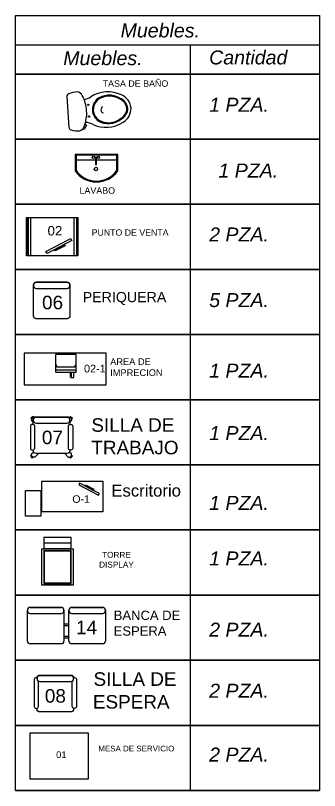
# Model space of a CAD drawing. Header units: millimetres. Extents: x 10930 to 21977, y 3784 to 7635.
# Drawn here: x 10983.13 to 10986.46, y 3813.47 to 3821.97 of the extents above; entities that cross this region are included whole.
import ezdxf

# ---------------------------------------------------------------- set-up
doc = ezdxf.new("R2010")
doc.units = ezdxf.units.MM
doc.layers.add('CUADRO IMFORMATIVO', color=93, linetype='Continuous')
doc.styles.get("Standard").update_dxf_attribs({"font": 'arial.ttf'})

# ---------------------------------------------------------------- blocks, each defined once
blk = doc.blocks.new('Cuadro de muebles')
at = {"layer": 'CUADRO IMFORMATIVO'}
for p, q in [((10986.8999, 3821.718), (10986.8999, 3813.2193)), ((10983.5681, 3821.397), (10986.8999, 3821.397)), ((10985.4835, 3821.397), (10985.4835, 3813.2193))]:
    blk.add_line(p, q, dxfattribs=at)
at = {"layer": 'CUADRO IMFORMATIVO', "color": 251}
for p, q in [((10984.1298, 3820.8292), (10984.151, 3820.4903)), ((10984.3468, 3820.5147), (10984.3238, 3820.4738)), ((10984.3302, 3820.5252), (10984.3468, 3820.5147)), ((10984.3164, 3820.4718), (10984.3076, 3820.4762)), ((10984.2055, 3817.8071), (10984.2055, 3817.7484)), ((10983.7261, 3813.8468), (10983.7261, 3813.347)), ((10984.3666, 3813.8468), (10983.7261, 3813.8468)), ((10984.3666, 3813.347), (10984.3666, 3813.8468)), ((10983.7261, 3813.347), (10984.3666, 3813.347))]:
    blk.add_line(p, q, dxfattribs=at)
at = {"layer": 'CUADRO IMFORMATIVO', "color": 252}
for p, q in [((10983.6989, 3814.8573), (10983.6989, 3815.1973)), ((10983.6989, 3815.1973), (10983.6989, 3815.1905)), ((10983.7289, 3815.2273), (10984.0689, 3815.2273)), ((10984.0689, 3815.2273), (10983.7289, 3815.2273)), ((10983.7289, 3815.1605), (10984.0689, 3815.1605)), ((10984.0989, 3815.1973), (10984.0989, 3814.8573)), ((10984.0989, 3815.1905), (10984.0989, 3815.1973)), ((10984.1534, 3814.8573), (10984.1534, 3815.1973)), ((10984.1534, 3815.1973), (10984.1534, 3815.1905)), ((10984.1834, 3815.2273), (10984.5234, 3815.2273)), ((10984.5234, 3815.2273), (10984.1834, 3815.2273)), ((10984.1834, 3815.1605), (10984.5234, 3815.1605)), ((10984.5534, 3815.1973), (10984.5534, 3814.8573)), ((10984.5534, 3815.1905), (10984.5534, 3815.1973)), ((10984.0989, 3815.046), (10984.1534, 3815.046)), ((10984.0989, 3815.0273), (10984.1534, 3815.0273)), ((10984.0989, 3814.912), (10984.1534, 3814.912)), ((10984.0689, 3814.8273), (10983.7289, 3814.8273)), ((10984.0989, 3814.8932), (10984.1534, 3814.8932)), ((10984.5234, 3814.8273), (10984.1834, 3814.8273))]:
    blk.add_line(p, q, dxfattribs=at)
at = {"layer": 'CUADRO IMFORMATIVO'}
for points in [[(10986.8999, 3821.0759), (10983.5681, 3821.0759), (10983.5681, 3821.718), (10986.8999, 3821.718)], [(10986.8999, 3820.3617), (10983.5681, 3820.3617), (10983.5681, 3821.0759), (10986.8999, 3821.0759)], [(10986.8999, 3819.6474), (10983.5681, 3819.6474), (10983.5681, 3820.3617), (10986.8999, 3820.3617)], [(10986.8999, 3818.9332), (10983.5681, 3818.9332), (10983.5681, 3819.6474), (10986.8999, 3819.6474)], [(10986.8999, 3818.219), (10983.5681, 3818.219), (10983.5681, 3818.9332), (10986.8999, 3818.9332)], [(10986.8999, 3817.5047), (10983.5681, 3817.5047), (10983.5681, 3818.219), (10986.8999, 3818.219)], [(10986.8999, 3816.7905), (10983.5681, 3816.7905), (10983.5681, 3817.5047), (10986.8999, 3817.5047)], [(10986.8999, 3816.0763), (10983.5681, 3816.0763), (10983.5681, 3816.7905), (10986.8999, 3816.7905)], [(10986.8999, 3815.362), (10983.5681, 3815.362), (10983.5681, 3816.0763), (10986.8999, 3816.0763)], [(10986.8999, 3814.6478), (10983.5681, 3814.6478), (10983.5681, 3815.362), (10986.8999, 3815.362)], [(10986.8999, 3813.9336), (10983.5681, 3813.9336), (10983.5681, 3814.6478), (10986.8999, 3814.6478)], [(10986.8999, 3813.2193), (10983.5681, 3813.2193), (10983.5681, 3813.9336), (10986.8999, 3813.9336)], [(10983.5681, 3813.2193), (10986.8999, 3813.2193)]]:
    blk.add_lwpolyline(points, dxfattribs=at)
at = {"layer": 'CUADRO IMFORMATIVO', "color": 251}
for points in [[(10984.6881, 3820.0143), (10984.6881, 3820.195), (10984.2217, 3820.195), (10984.2217, 3820.0143)], [(10984.6881, 3820.1371), (10984.6881, 3820.195), (10984.2217, 3820.195), (10984.2217, 3820.1371)], [(10984.6781, 3820.0175), (10984.6781, 3820.185), (10984.2317, 3820.185), (10984.2317, 3820.0175)], [(10984.2317, 3820.1371), (10984.4435, 3820.1371)], [(10984.4549, 3820.1371), (10984.6781, 3820.1371)], [(10983.6942, 3819.5016), (10983.6942, 3819.0808)], [(10983.7062, 3819.5016), (10983.7062, 3819.0808)], [(10983.734, 3819.5016), (10983.734, 3819.0808)], [(10984.2074, 3819.5016), (10984.2074, 3819.0808)], [(10984.2351, 3819.5016), (10984.2351, 3819.0808)], [(10984.2471, 3819.5016), (10984.2471, 3819.0808)], [(10984.1763, 3817.8069), (10984.1763, 3817.7521), (10984.1708, 3817.7521), (10984.1708, 3817.8069)], [(10984.1744, 3817.7484), (10984.208, 3817.7484), (10984.208, 3817.8069)], [(10983.7653, 3817.3118), (10983.755, 3817.322), (10983.7345, 3817.3015), (10983.7448, 3817.2913)], [(10983.7796, 3817.3116), (10983.7796, 3817.3115)], [(10984.1469, 3817.3116), (10984.1468, 3817.3115)], [(10984.1612, 3817.3118), (10984.1714, 3817.322), (10984.1919, 3817.3015), (10984.1817, 3817.2913)], [(10983.7449, 3817.277), (10983.7632, 3817.2587)], [(10984.1815, 3817.277), (10984.1632, 3817.2587)], [(10983.7653, 3816.8749), (10983.755, 3816.8646), (10983.7345, 3816.8851), (10983.7448, 3816.8953)], [(10983.7449, 3816.9097), (10983.7665, 3816.9312)], [(10983.7796, 3816.875), (10983.8193, 3816.9148)], [(10984.1469, 3816.875), (10984.1071, 3816.9148)], [(10984.1815, 3816.9097), (10984.16, 3816.9312)], [(10984.1612, 3816.8749), (10984.1714, 3816.8646), (10984.1919, 3816.8851), (10984.1817, 3816.8953)]]:
    blk.add_lwpolyline(points, dxfattribs=at)
for points in [[(10984.4549, 3820.166), (10984.4435, 3820.166), (10984.4435, 3820.0832), (10984.4549, 3820.0832)], [(10983.6902, 3819.5016), (10984.2512, 3819.5016), (10984.2512, 3819.0808), (10983.6902, 3819.0808)], [(10983.9017, 3819.1307), (10984.1742, 3819.2722), (10984.186, 3819.2494), (10983.9135, 3819.1079)], [(10983.9938, 3819.1496), (10984.1058, 3819.2077), (10984.113, 3819.1938), (10984.001, 3819.1357)], [(10984.5631, 3818.0163), (10983.6631, 3818.0163), (10983.6631, 3817.6663), (10984.5631, 3817.6663)], [(10983.855, 3816.6101), (10984.5248, 3816.6101), (10984.5248, 3816.2752), (10983.855, 3816.2752)], [(10984.2607, 3816.5714), (10984.4777, 3816.4589), (10984.4871, 3816.477), (10984.2702, 3816.5896)], [(10984.3341, 3816.5564), (10984.4232, 3816.5102), (10984.4289, 3816.5212), (10984.3398, 3816.5675)], [(10983.6773, 3816.5081), (10983.8448, 3816.5081), (10983.8448, 3816.229), (10983.6773, 3816.229)]]:
    blk.add_lwpolyline(points, close=True, dxfattribs=at)
for points in [[(10984.1652, 3818.7627), (10984.1652, 3818.4227, -0.414214), (10984.1352, 3818.3927), (10983.7952, 3818.3927, -0.414214), (10983.7652, 3818.4227), (10983.7652, 3818.7627, -0.414214), (10983.7952, 3818.7927), (10984.1352, 3818.7927, -0.414214)], [(10984.1652, 3818.7559), (10984.1652, 3818.7627, 0.414214), (10984.1352, 3818.7927), (10983.7952, 3818.7927, 0.414214), (10983.7652, 3818.7627), (10983.7652, 3818.7559, 0.414214), (10983.7952, 3818.7259), (10984.1352, 3818.7259, 0.414214)], [(10984.2323, 3817.9981, 0.414214), (10984.2287, 3818.0018), (10984.0119, 3818.0018, 0.414214), (10984.0082, 3817.9981), (10984.0082, 3817.8106, 0.414214), (10984.0119, 3817.8069), (10984.2287, 3817.8069, 0.414214), (10984.2323, 3817.8106)], [(10984.2177, 3817.8775), (10984.2177, 3817.8647, -0.414214), (10984.2153, 3817.8623), (10984.0253, 3817.8623, -0.414214), (10984.0228, 3817.8647), (10984.0228, 3817.8775, 0.414214), (10984.0204, 3817.88), (10984.013, 3817.88, 0.399656), (10984.0105, 3817.8777), (10984.0082, 3817.8313), (10984.2323, 3817.8313), (10984.23, 3817.8777, 0.399656), (10984.2276, 3817.88), (10984.2201, 3817.88, 0.414214)], [(10984.1632, 3817.278), (10984.1632, 3817.2848, 0.414214), (10984.1332, 3817.3148), (10983.7932, 3817.3148, 0.414214), (10983.7632, 3817.2848), (10983.7632, 3817.278, 0.414214), (10983.7932, 3817.248), (10984.1332, 3817.248, 0.414214)], [(10983.7572, 3817.2339), (10983.7525, 3817.2339, 0.414214), (10983.7314, 3817.2128), (10983.7314, 3816.9739, 0.414214), (10983.7525, 3816.9528), (10983.7572, 3816.9528, 0.414214), (10983.7783, 3816.9739), (10983.7783, 3817.2128, 0.414214)], [(10984.1692, 3817.2339), (10984.174, 3817.2339, -0.414214), (10984.1951, 3817.2128), (10984.1951, 3816.9739, -0.414214), (10984.174, 3816.9528), (10984.1692, 3816.9528, -0.414214), (10984.1482, 3816.9739), (10984.1482, 3817.2128, -0.414214)]]:
    blk.add_lwpolyline(points, format="xyb", close=True, dxfattribs=at)
for points in [[(10983.7796, 3817.3116, 0.582794), (10983.7449, 3817.277)], [(10983.7632, 3817.233), (10983.7632, 3817.2848, -0.414214), (10983.7932, 3817.3148), (10984.1332, 3817.3148, -0.414214), (10984.1632, 3817.2848), (10984.1632, 3817.233)], [(10984.1469, 3817.3116, -0.582794), (10984.1815, 3817.277)], [(10984.1632, 3816.9537), (10984.1632, 3816.9448, -0.414214), (10984.1332, 3816.9148), (10983.7932, 3816.9148, -0.414214), (10983.7632, 3816.9448), (10983.7632, 3816.9537)], [(10983.7796, 3816.875, -0.582794), (10983.7449, 3816.9097)], [(10984.1469, 3816.875, 0.582794), (10984.1815, 3816.9097)]]:
    blk.add_lwpolyline(points, format="xyb", dxfattribs=at)
at = {"layer": 'CUADRO IMFORMATIVO', "color": 252}
for points in [[(10984.1795, 3815.8692), (10984.1795, 3815.993), (10983.8773, 3815.993), (10983.8773, 3815.8692)], [(10983.8773, 3815.9365), (10984.1795, 3815.9365)], [(10984.1795, 3815.8692), (10983.8773, 3815.8692)], [(10984.1795, 3815.8503), (10983.8773, 3815.8503)], [(10983.8773, 3815.8503), (10983.8773, 3815.4894)], [(10983.8836, 3815.8503), (10983.8836, 3815.4894)], [(10984.1732, 3815.844), (10983.8836, 3815.844)], [(10984.1732, 3815.4894), (10984.1732, 3815.8503)], [(10984.1795, 3815.4894), (10984.1795, 3815.8503)], [(10983.8836, 3815.4957), (10984.1732, 3815.4957)], [(10983.8773, 3815.4894), (10984.1795, 3815.4894)], [(10984.2047, 3814.4011), (10984.2047, 3814.3992)]]:
    blk.add_lwpolyline(points, dxfattribs=at)
at = {"layer": 'CUADRO IMFORMATIVO', "color": 252, "ltscale": 0.005}
blk.add_lwpolyline([(10984.1795, 3815.8692), (10984.1984, 3815.8692), (10984.1984, 3815.4705), (10983.8584, 3815.4705), (10983.8584, 3815.8692), (10983.8773, 3815.8692)], dxfattribs=at)
at = {"layer": 'CUADRO IMFORMATIVO', "color": 252}
for points in [[(10983.8047, 3814.4443), (10983.8047, 3814.4511, -0.414214), (10983.8347, 3814.4811), (10984.1747, 3814.4811, -0.414214), (10984.2047, 3814.4511), (10984.2047, 3814.4443)], [(10983.8053, 3814.457, 0.079872), (10983.7987, 3814.4581), (10983.7939, 3814.4581, 0.414214), (10983.7728, 3814.437), (10983.7728, 3814.1401, 0.414214), (10983.7939, 3814.119), (10983.7987, 3814.119, 0.414214), (10983.8198, 3814.1401), (10983.8198, 3814.4183)], [(10984.2041, 3814.457, -0.079872), (10984.2107, 3814.4581), (10984.2155, 3814.4581, -0.414214), (10984.2365, 3814.437), (10984.2365, 3814.1401, -0.414214), (10984.2155, 3814.119), (10984.2107, 3814.119, -0.414214), (10984.1896, 3814.1401), (10984.1896, 3814.4183)], [(10984.2047, 3814.1199), (10984.2047, 3814.1111, -0.414214), (10984.1747, 3814.0811), (10983.8347, 3814.0811, -0.414214), (10983.8047, 3814.1111), (10983.8047, 3814.1199)]]:
    blk.add_lwpolyline(points, format="xyb", dxfattribs=at)
blk.add_lwpolyline([(10984.2047, 3814.4443), (10984.2047, 3814.4511, 0.414214), (10984.1747, 3814.4811), (10983.8347, 3814.4811, 0.414214), (10983.8047, 3814.4511), (10983.8047, 3814.4443, 0.414214), (10983.8347, 3814.4143), (10984.1747, 3814.4143, 0.414214)], format="xyb", close=True, dxfattribs=at)
at = {"layer": 'CUADRO IMFORMATIVO', "color": 251}
for centre, radius in [((10984.3658, 3820.7384), 0.00759), ((10984.3738, 3820.6097), 0.00759), ((10984.421, 3820.1626), 0.0118), ((10984.4774, 3820.1626), 0.0118), ((10984.4497, 3820.0346), 0.0186)]:
    blk.add_circle(centre, radius, dxfattribs=at)
for centre, radius, start, end in [((10984.1662, 3820.8249), 0.0367, 113.65899, 173.34957), ((10984.2434, 3820.6729), 0.2072, 89.25624, 116.32693), ((10984.2368, 3820.8109), 0.0698, 25.46065, 82.33766), ((10984.5793, 3820.5372), 0.3442, 64.20968, 122.93756), ((10983.9562, 3820.6518), 0.3921, 3.04993, 28.82034), ((10984.2719, 3821.0208), 0.2289, 282.24275, 301.6947), ((10984.573, 3820.6824), 0.1623, 136.00883, 182.0423), ((10984.573, 3820.6824), 0.1523, 136.25933, 181.94173), ((10984.5954, 3820.6192), 0.2243, 58.79132, 128.35592), ((10984.5954, 3820.6192), 0.2143, 58.79132, 128.17629), ((10984.6599, 3820.6801), 0.1311, 8.87846, 69.21678), ((10984.6579, 3820.6767), 0.1448, 9.6718, 68.20059), ((10984.6582, 3820.6852), 0.1768, 5.81872, 66.39017), ((10984.5449, 3820.685), 0.0401, 122.89482, 244.25242), ((10984.6584, 3820.7042), 0.1311, 297.93047, 358.26878), ((10984.6559, 3820.7074), 0.1448, 298.94665, 357.47544), ((10984.6574, 3820.699), 0.1768, 300.75707, 1.32852), ((10983.9567, 3820.6447), 0.3921, 338.3269, 4.09731), ((10984.5724, 3820.6911), 0.1623, 185.10494, 231.13841), ((10984.5724, 3820.6911), 0.1523, 185.20551, 230.88791), ((10984.3158, 3820.3178), 0.2289, 65.45254, 84.90449), ((10984.5606, 3820.8359), 0.3442, 244.20968, 302.93756), ((10984.5868, 3820.7566), 0.2243, 238.79132, 308.35592), ((10984.5868, 3820.7566), 0.2143, 238.97095, 308.35592), ((10984.1866, 3820.4991), 0.0367, 193.79767, 253.48825), ((10984.2442, 3820.6596), 0.2072, 250.82031, 277.891), ((10984.2548, 3820.5218), 0.0698, 284.80958, 341.68659), ((10984.3188, 3820.4774), 0.00614, 246.2521, 324.05041), ((10984.4549, 3820.1771), 0.2844, 214.91496, 325.08504), ((10984.4549, 3820.1771), 0.2744, 215.56629, 324.43371)]:
    blk.add_arc(centre, radius, start, end, dxfattribs=at)
at = {"layer": 'CUADRO IMFORMATIVO', "color": 252}
for centre, start, end in [((10983.7289, 3815.1973), 90, 180), ((10983.7289, 3815.1973), 90, 180), ((10983.7289, 3815.1905), 180, 270), ((10984.0689, 3815.1973), 360, 90), ((10984.0689, 3815.1973), 360, 90), ((10984.0689, 3815.1905), 270, 0), ((10984.1834, 3815.1973), 90, 180), ((10984.1834, 3815.1973), 90, 180), ((10984.1834, 3815.1905), 180, 270), ((10984.5234, 3815.1973), 0, 90), ((10984.5234, 3815.1973), 0, 90), ((10984.5234, 3815.1905), 270, 0), ((10983.7289, 3814.8573), 180, 270), ((10984.0689, 3814.8573), 270, 0), ((10984.1834, 3814.8573), 180, 270), ((10984.5234, 3814.8573), 270, 360)]:
    blk.add_arc(centre, 0.03, start, end, dxfattribs=at)
at = {"layer": 'CUADRO IMFORMATIVO', "color": 251}
for s, height, p in [('02-1', 0.08466, (10984.319, 3817.8035)), ('Escritorio', 0.13101, (10984.6186, 3816.4426)), ('O-1', 0.08279, (10984.1904, 3816.374)), ('BANCA DE', 0.10212, (10984.6448, 3815.0894)), ('ESPERA', 0.10212, (10984.644, 3814.9175)), ('SILLA DE', 0.14832, (10984.4233, 3814.3671)), ('ESPERA', 0.14832, (10984.4162, 3814.1174)), ('MESA DE SERVICIO', 0.062477, (10984.4751, 3813.6479)), ('01', 0.07413, (10984.0131, 3813.5744))]:
    blk.add_text(s, height=height, dxfattribs=at).set_placement(p)
at = {"layer": 'CUADRO IMFORMATIVO', "color": 252}
for s, p in [('14', (10984.2319, 3814.9333)), ('08', (10983.8897, 3814.1827))]:
    blk.add_text(s, height=0.14832, dxfattribs=at).set_placement(p)
at = {"layer": 'CUADRO IMFORMATIVO', "color": 7, "char_height": 0.153349, "attachment_point": 1}
for s, insert in [('{\\fArial|b0|i1|c0|p34;Muebles.}', (10984.7202, 3821.6307)), ('{\\fArial|b0|i1|c0|p34;Muebles.}', (10984.0916, 3821.3269)), ('{\\fArial|b0|i1|c0|p34;Cantidad}', (10985.6907, 3821.335)), ('{\\fArial|b0|i1|c0|p34;1 PZA.}', (10985.6907, 3820.816)), ('{\\fArial|b0|i1|c0|p34;1 PZA.}', (10985.7923, 3820.0948)), ('{\\fArial|b0|i1|c0|p34;2 PZA.}', (10985.6907, 3819.3934)), ('{\\fArial|b0|i1|c0|p34;5 PZA.}', (10985.6907, 3818.6735)), ('{\\fArial|b0|i1|c0|p34;1 PZA.}', (10985.6907, 3817.9004)), ('{\\fArial|b0|i1|c0|p34;1 PZA.}', (10985.6907, 3817.2152)), ('{\\fArial|b0|i1|c0|p34;1 PZA.}', (10985.6907, 3816.4503)), ('{\\fArial|b0|i1|c0|p34;1 PZA.}', (10985.6907, 3815.8408)), ('{\\fArial|b0|i1|c0|p34;2 PZA.}', (10985.6907, 3815.0598)), ('{\\fArial|b0|i1|c0|p34;2 PZA.}', (10985.6907, 3814.3903)), ('{\\fArial|b0|i1|c0|p34;2 PZA.}', (10985.6907, 3813.6904))]:
    blk.add_mtext_dynamic_manual_height_columns(s, width=3.702999, gutter_width=12.5, heights=[0], dxfattribs=dict(at, insert=insert))
at = {"layer": 'CUADRO IMFORMATIVO', "color": 251, "attachment_point": 1}
for s, width, heights, insert, char_height in [('TASA DE BAÑO', 1.231885, [0.9138], (10984.5236, 3821.0064), 0.069664), ('LAVABO', 1.231885, [0.9138], (10984.27, 3819.8336), 0.06966), ('\\pi0.18551;02', 0.518949, [0], (10983.734, 3819.4096), 0.104017), ('PUNTO DE VENTA', 1.231885, [0], (10984.4029, 3819.3724), 0.068685), ('\\pi0.093817;06', 0.4, [0], (10983.7652, 3818.6448), 0.148323), ('PERIQUERA', 1.231885, [0], (10984.3047, 3818.6856), 0.1114), ('AREA DE \\PIMPRECION', 1.231885, [0], (10984.6061, 3817.9584), 0.07251), ('SILLA DE TRABAJO ', 1.231885, [0], (10984.3996, 3817.3015), 0.148323), ('\\pi0.078699;07', 0.369865, [0], (10983.7783, 3817.1654), 0.148323)]:
    blk.add_mtext_dynamic_manual_height_columns(s, width=width, gutter_width=12.5, heights=heights, dxfattribs=dict(at, insert=insert, char_height=char_height))
at = {"layer": 'CUADRO IMFORMATIVO', "color": 252, "insert": (10984.3394, 3815.836), "char_height": 0.06451, "attachment_point": 1}
blk.add_mtext_dynamic_manual_height_columns('\\pi0.17741;TORRE \\P\\pi0.14513;DISPLAY', width=0.663292, gutter_width=12.5, heights=[0], dxfattribs=at)

msp = doc.modelspace()

# ---------------------------------------------------------------- block references
at = {"layer": 'CUADRO IMFORMATIVO', "color": 5}
msp.add_blockref('Cuadro de muebles', (-0.4408, 0.2545), dxfattribs=at)

doc.saveas('drawing.dxf')
